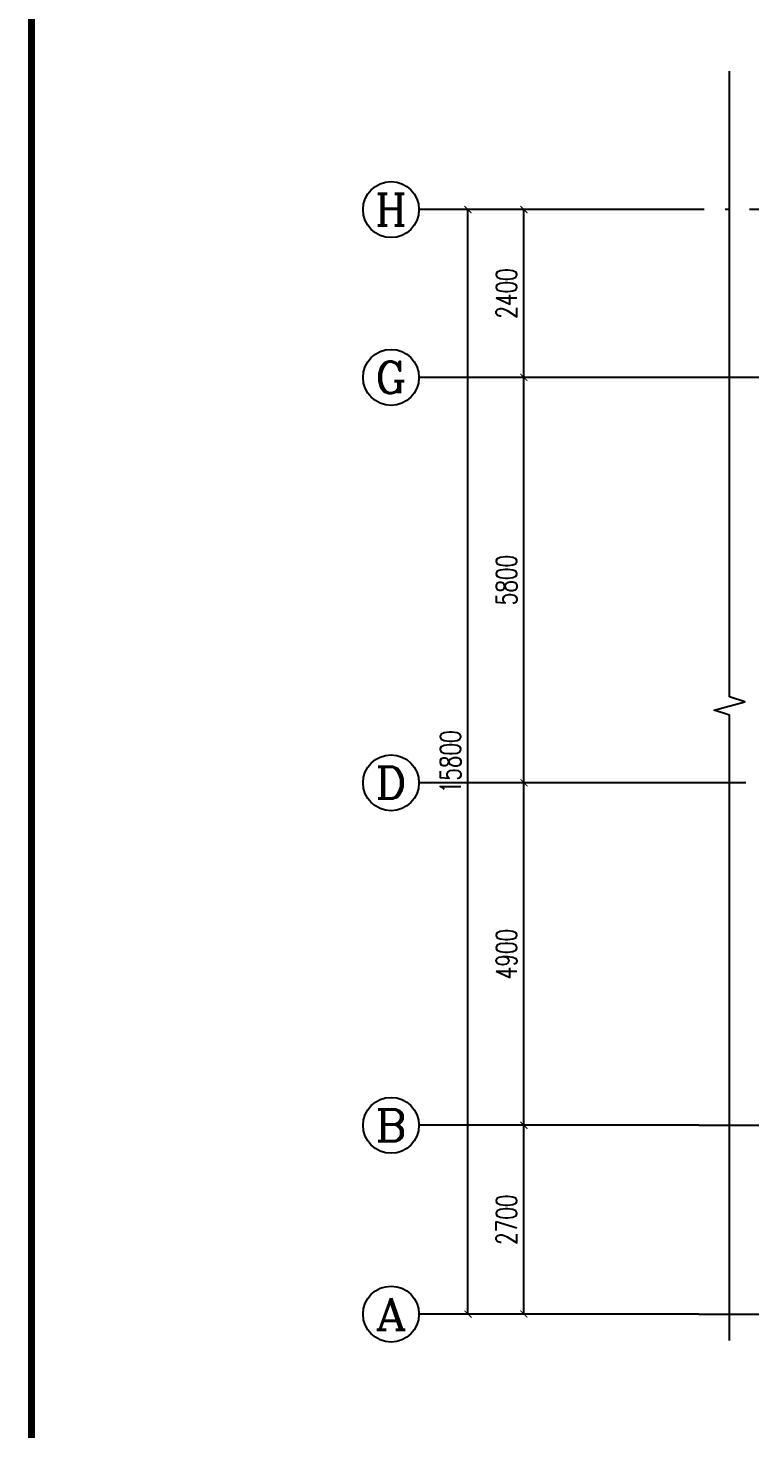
# Model space of a CAD drawing. Extents: x 169490 to 7584583, y -2399407 to 1374371.
# Drawn here: x 454788 to 465113, y 819385 to 839427 of the extents above; entities that cross this region are included whole.
import ezdxf
from ezdxf.enums import TextEntityAlignment as Align

# ---------------------------------------------------------------- set-up
doc = ezdxf.new("R2010")
doc.units = 0
doc.header["$LTSCALE"] = 100
doc.linetypes.add('D3轴线点划线', pattern=[18.5, 12, -3, 0.5, -3])
doc.layers.get('0').update_dxf_attribs({"linetype": 'CONTINUOUS'})
doc.layers.get('DEFPOINTS').update_dxf_attribs({"linetype": 'CONTINUOUS'})
for name, color, linetype in [('AXIS', 3, 'CONTINUOUS'), ('AXIS_TEXT', 4, 'CONTINUOUS'), ('C-AXIS(轴号)', 3, 'CONTINUOUS'), ('C-AXIS-T(字)', 7, 'CONTINUOUS'), ('C-DOTE', 8, 'D3轴线点划线'), ('图框', 140, 'CONTINUOUS')]:
    doc.layers.add(name, color=color, linetype=linetype)
doc.styles.add('_TCH_AXIS', font='COMPLEX', dxfattribs={"bigfont": 'GBCBIG'})
doc.styles.add('_TCH_DIM_T3', font='SIMPLEX.shx', dxfattribs={"width": 0.705882, "bigfont": 'GBCBIG.shx'})
doc.styles.add('COMPLEX', font='COMPLEX')
doc.dimstyles.new('_TCH_ARCH&&100', dxfattribs={"dimtxt": 297.5, "dimasz": 100, "dimexe": 250, "dimexo": 300, "dimgap": 100, "dimtad": 1, "dimdec": 0, "dimzin": 0, "dimdsep": 46, "dimtxsty": '_TCH_DIM_T3', "dimblk": 'ARCHTICK', "dimcen": 0.09, "dimclrt": 7, "dimazin": 2, "dimtfac": 1, "dimtdec": 0, "dimtix": 1, "dimtmove": 2, "dimatfit": 3, "dimfxl": 1, "dimtolj": 1, "dimtzin": 0, "dimarcsym": 0})

# ---------------------------------------------------------------- blocks, each defined once
blk = doc.blocks.new('_ARCHTICK')
at = {"const_width": 0.15}
blk.add_lwpolyline([(-0.5, -0.5), (0.5, 0.5)], dxfattribs=at)
blk = doc.blocks.new('*D1606')
at = {"layer": 'AXIS', "color": 0, "lineweight": -2, "transparency": 16777216}
for p, q in [((464080, 836829), (460830, 836829)), ((461080, 821029), (461080, 836829)), ((464080, 821029), (460830, 821029))]:
    blk.add_line(p, q, dxfattribs=at)
at = {"layer": 'DEFPOINTS', "color": 0, "transparency": 16777216}
for p in [(461080, 836829), (464380, 836829), (464380, 821029)]:
    blk.add_point(p, dxfattribs=at)
at = {"layer": 'AXIS', "color": 0, "lineweight": -2, "transparency": 16777216, "xscale": 100, "yscale": 100, "zscale": 100}
for p, rotation in [((461080, 836829), 90), ((461080, 821029), 270)]:
    blk.add_blockref('_ARCHTICK', p, dxfattribs=dict(at, rotation=rotation))
at = {"layer": 'AXIS', "color": 7, "transparency": 16777216, "insert": (460831, 828929), "char_height": 297.5, "attachment_point": 5, "rotation": 90, "style": '_TCH_DIM_T3'}
blk.add_mtext('\\A1;15800', dxfattribs=at)
blk = doc.blocks.new('*D1607')
at = {"layer": 'AXIS', "color": 0, "lineweight": -2, "transparency": 16777216}
for p, q in [((464080, 836829), (461630, 836829)), ((461880, 834429), (461880, 836829)), ((464080, 834429), (461630, 834429))]:
    blk.add_line(p, q, dxfattribs=at)
at = {"layer": 'DEFPOINTS', "color": 0, "transparency": 16777216}
for p in [(461880, 836829), (464380, 836829), (464380, 834429)]:
    blk.add_point(p, dxfattribs=at)
at = {"layer": 'AXIS', "color": 0, "lineweight": -2, "transparency": 16777216, "xscale": 100, "yscale": 100, "zscale": 100}
for p, rotation in [((461880, 836829), 90), ((461880, 834429), 270)]:
    blk.add_blockref('_ARCHTICK', p, dxfattribs=dict(at, rotation=rotation))
at = {"layer": 'AXIS', "color": 7, "transparency": 16777216, "insert": (461631, 835629), "char_height": 297.5, "attachment_point": 5, "rotation": 90, "style": '_TCH_DIM_T3'}
blk.add_mtext('\\A1;2400', dxfattribs=at)
blk = doc.blocks.new('*D1608')
at = {"layer": 'AXIS', "color": 0, "lineweight": -2, "transparency": 16777216}
for p, q in [((464080, 834429), (461630, 834429)), ((461880, 828629), (461880, 834429)), ((464080, 828629), (461630, 828629))]:
    blk.add_line(p, q, dxfattribs=at)
at = {"layer": 'DEFPOINTS', "color": 0, "transparency": 16777216}
for p in [(461880, 834429), (464380, 834429), (464380, 828629)]:
    blk.add_point(p, dxfattribs=at)
at = {"layer": 'AXIS', "color": 0, "lineweight": -2, "transparency": 16777216, "xscale": 100, "yscale": 100, "zscale": 100}
for p, rotation in [((461880, 834429), 90), ((461880, 828629), 270)]:
    blk.add_blockref('_ARCHTICK', p, dxfattribs=dict(at, rotation=rotation))
at = {"layer": 'AXIS', "color": 7, "transparency": 16777216, "insert": (461631, 831529), "char_height": 297.5, "attachment_point": 5, "rotation": 90, "style": '_TCH_DIM_T3'}
blk.add_mtext('\\A1;5800', dxfattribs=at)
blk = doc.blocks.new('*D1609')
at = {"layer": 'AXIS', "color": 0, "lineweight": -2, "transparency": 16777216}
for p, q in [((464080, 828629), (461630, 828629)), ((461880, 823729), (461880, 828629)), ((464080, 823729), (461630, 823729))]:
    blk.add_line(p, q, dxfattribs=at)
at = {"layer": 'DEFPOINTS', "color": 0, "transparency": 16777216}
for p in [(461880, 828629), (464380, 828629), (464380, 823729)]:
    blk.add_point(p, dxfattribs=at)
at = {"layer": 'AXIS', "color": 0, "lineweight": -2, "transparency": 16777216, "xscale": 100, "yscale": 100, "zscale": 100}
for p, rotation in [((461880, 828629), 90), ((461880, 823729), 270)]:
    blk.add_blockref('_ARCHTICK', p, dxfattribs=dict(at, rotation=rotation))
at = {"layer": 'AXIS', "color": 7, "transparency": 16777216, "insert": (461631, 826179), "char_height": 297.5, "attachment_point": 5, "rotation": 90, "style": '_TCH_DIM_T3'}
blk.add_mtext('\\A1;4900', dxfattribs=at)
blk = doc.blocks.new('*D1610')
at = {"layer": 'AXIS', "color": 0, "lineweight": -2, "transparency": 16777216}
for p, q in [((464080, 823729), (461630, 823729)), ((461880, 821029), (461880, 823729)), ((464080, 821029), (461630, 821029))]:
    blk.add_line(p, q, dxfattribs=at)
at = {"layer": 'DEFPOINTS', "color": 0, "transparency": 16777216}
for p in [(461880, 823729), (464380, 823729), (464380, 821029)]:
    blk.add_point(p, dxfattribs=at)
at = {"layer": 'AXIS', "color": 0, "lineweight": -2, "transparency": 16777216, "xscale": 100, "yscale": 100, "zscale": 100}
for p, rotation in [((461880, 823729), 90), ((461880, 821029), 270)]:
    blk.add_blockref('_ARCHTICK', p, dxfattribs=dict(at, rotation=rotation))
at = {"layer": 'AXIS', "color": 7, "transparency": 16777216, "insert": (461631, 822379), "char_height": 297.5, "attachment_point": 5, "rotation": 90, "style": '_TCH_DIM_T3'}
blk.add_mtext('\\A1;2700', dxfattribs=at)
blk = doc.blocks.new('_AXISO')
blk.add_circle((0, 0), 0.5)
at = {"layer": 'AXIS_TEXT', "style": 'COMPLEX', "width": 1.041667}
blk.add_attdef('A', text='', height=0.56, dxfattribs=at).set_placement((-0.25, -0.28), (0.25, -0.28), align=Align.FIT)

msp = doc.modelspace()

# ---------------------------------------------------------------- linework, layer by layer
at = {"ltscale": 10}
msp.add_lwpolyline([(549442.9, 854191.4), (454837.9, 854191.4), (454837.9, 796791.4), (549442.9, 796791.4)], close=True, dxfattribs=at)
at = {"layer": 'C-AXIS(轴号)'}
for p, q in [((464379.5, 836828.9), (460379.5, 836828.9)), ((464379.5, 834428.9), (460379.5, 834428.9)), ((464379.5, 828628.9), (460379.5, 828628.9)), ((464379.5, 823728.9), (460379.5, 823728.9)), ((464379.5, 821028.9), (460379.5, 821028.9))]:
    msp.add_line(p, q, dxfattribs=at)
msp.add_lwpolyline([(464820.1, 820648.9), (464820.1, 829598.9), (464600.1, 829668.9), (465040.1, 829788.9), (464820.1, 829858.9), (464820.1, 838808.9)], dxfattribs=at)
at = {"layer": 'C-DOTE'}
for p, q in [((542155.9, 836828.9), (464379.5, 836828.9)), ((500555.9, 834428.9), (464379.5, 834428.9)), ((483555.9, 828628.9), (464379.5, 828628.9)), ((464379.5, 823728.9), (491955.9, 823728.9)), ((464379.5, 821028.9), (542155.9, 821028.9))]:
    msp.add_line(p, q, dxfattribs=at)
at = {"layer": '图框', "const_width": 100}
msp.add_lwpolyline([(454837.9, 796791.4), (556437.9, 796791.4), (556437.9, 854191.4), (454837.9, 854191.4)], close=True, dxfattribs=at)

# ---------------------------------------------------------------- block references
at = {"layer": 'C-AXIS(轴号)'}
ref = msp.add_blockref('_AXISO', (459979.5, 836828.9), dxfattribs=dict(at, xscale=800, yscale=800, zscale=800))
ref.add_attrib('A', 'H', dxfattribs={"layer": 'C-AXIS-T(字)', "height": 452.5, "style": '_TCH_AXIS', "width": 1.05}).set_placement((459753.3, 836602.6), (460205.8, 836602.6), align=Align.FIT)
ref = msp.add_blockref('_AXISO', (459979.5, 834428.9), dxfattribs=dict(at, xscale=800, yscale=800, zscale=800))
ref.add_attrib('A', 'G', dxfattribs={"layer": 'C-AXIS-T(字)', "height": 452.5, "style": '_TCH_AXIS', "width": 1.166667}).set_placement((459753.3, 834202.6), (460205.8, 834202.6), align=Align.FIT)
ref = msp.add_blockref('_AXISO', (459979.5, 828628.9), dxfattribs=dict(at, xscale=800, yscale=800, zscale=800))
ref.add_attrib('A', 'D', dxfattribs={"layer": 'C-AXIS-T(字)', "height": 452.5, "style": '_TCH_AXIS', "width": 1.235294}).set_placement((459753.3, 828402.6), (460205.8, 828402.6), align=Align.FIT)
ref = msp.add_blockref('_AXISO', (459979.5, 823728.9), dxfattribs=dict(at, xscale=800, yscale=800, zscale=800))
ref.add_attrib('A', 'B', dxfattribs={"layer": 'C-AXIS-T(字)', "height": 452.5, "style": '_TCH_AXIS', "width": 1.235294}).set_placement((459753.3, 823502.6), (460205.8, 823502.6), align=Align.FIT)
ref = msp.add_blockref('_AXISO', (459979.5, 821028.9), dxfattribs=dict(at, xscale=800, yscale=800, zscale=800))
ref.add_attrib('A', 'A', dxfattribs={"layer": 'C-AXIS-T(字)', "height": 452.5, "style": '_TCH_AXIS', "width": 1.166667}).set_placement((459753.3, 820802.6), (460205.8, 820802.6), align=Align.FIT)

# ---------------------------------------------------------------- dimensions: what is measured, and where the dimension line sits
at = {"layer": 'AXIS'}
for p1, p2, distance, picture, middle in [((464379.5, 821028.9), (464379.5, 836828.9), 3300, '*D1606', (460830.8, 828928.9)), ((464379.5, 834428.9), (464379.5, 836828.9), 2500, '*D1607', (461630.8, 835628.9)), ((464379.5, 828628.9), (464379.5, 834428.9), 2500, '*D1608', (461630.8, 831528.9)), ((464379.5, 823728.9), (464379.5, 828628.9), 2500, '*D1609', (461630.8, 826178.9)), ((464379.5, 821028.9), (464379.5, 823728.9), 2500, '*D1610', (461630.8, 822378.9))]:
    dim = msp.add_aligned_dim(p1=p1, p2=p2, distance=distance, dimstyle='_TCH_ARCH&&100', dxfattribs=at)
    dim.commit()
    dim.dimension.update_dxf_attribs({"geometry": picture, "text_midpoint": middle})

doc.saveas('drawing.dxf')
